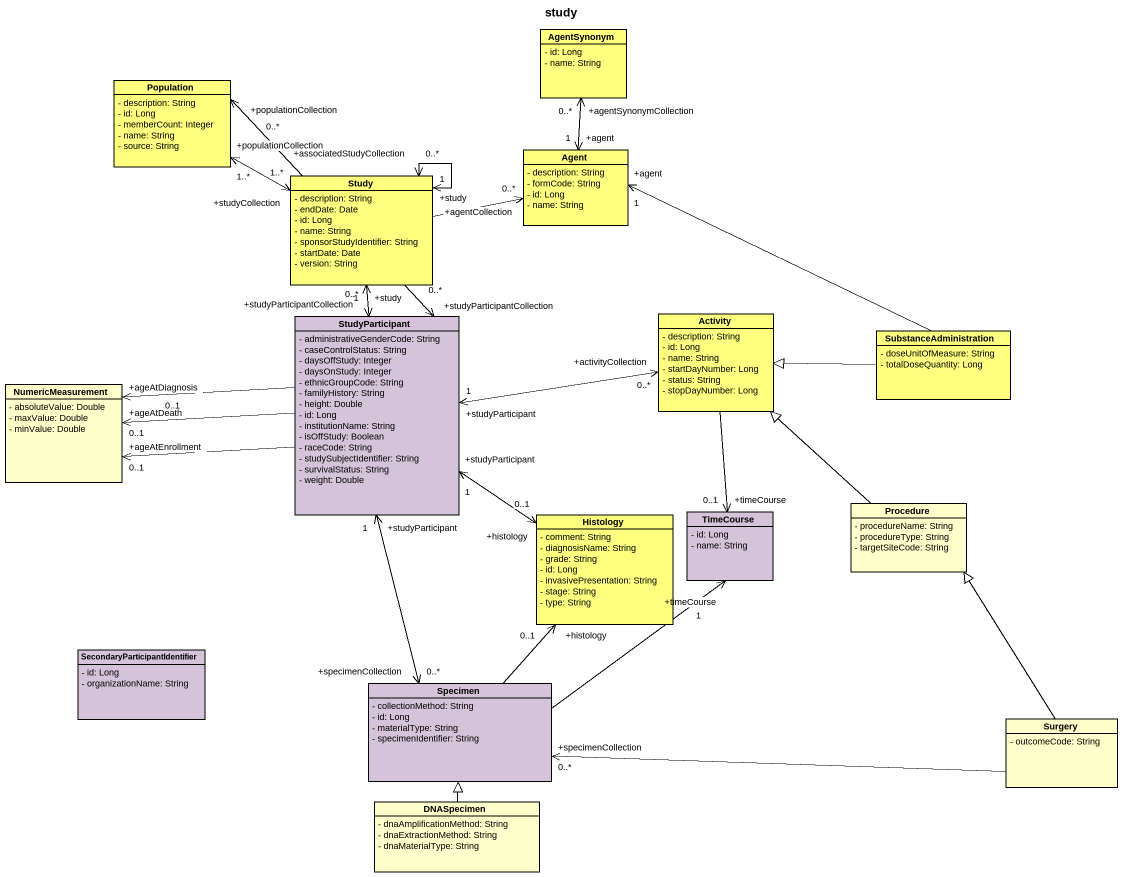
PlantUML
@startuml
title study
hide circle
hide empty members
skinparam classAttributeIconSize 0
class AgentSynonym #FFFF80 {
  - id: Long
  - name: String
}
class Population #FFFF80 {
  - description: String
  - id: Long
  - memberCount: Integer
  - name: String
  - source: String
}
class "Agent" as Agent_ #FFFF80 {
  - description: String
  - formCode: String
  - id: Long
  - name: String
}
class Study #FFFF80 {
  - description: String
  - endDate: Date
  - id: Long
  - name: String
  - sponsorStudyIdentifier: String
  - startDate: Date
  - version: String
}
class StudyParticipant #D4C3D9 {
  - administrativeGenderCode: String
  - caseControlStatus: String
  - daysOffStudy: Integer
  - daysOnStudy: Integer
  - ethnicGroupCode: String
  - familyHistory: String
  - height: Double
  - id: Long
  - institutionName: String
  - isOffStudy: Boolean
  - raceCode: String
  - studySubjectIdentifier: String
  - survivalStatus: String
  - weight: Double
}
class Activity #FFFF80 {
  - description: String
  - id: Long
  - name: String
  - startDayNumber: Long
  - status: String
  - stopDayNumber: Long
}
class SubstanceAdministration #FFFF80 {
  - doseUnitOfMeasure: String
  - totalDoseQuantity: Long
}
class NumericMeasurement {
  - absoluteValue: Double
  - maxValue: Double
  - minValue: Double
}
class Procedure {
  - procedureName: String
  - procedureType: String
  - targetSiteCode: String
}
class Histology #FFFF80 {
  - comment: String
  - diagnosisName: String
  - grade: String
  - id: Long
  - invasivePresentation: String
  - stage: String
  - type: String
}
class TimeCourse #D4C3D9 {
  - id: Long
  - name: String
}
class "SecondaryParticipantIdentifier" as SecondaryParticipantIdentifi #D4C3D9 {
  - id: Long
  - organizationName: String
}
class Specimen #D4C3D9 {
  - collectionMethod: String
  - id: Long
  - materialType: String
  - specimenIdentifier: String
}
class Surgery {
  - outcomeCode: String
}
class DNASpecimen {
  - dnaAmplificationMethod: String
  - dnaExtractionMethod: String
  - dnaMaterialType: String
}
Agent_ "+agent\n1" <-up-> "+agentSynonymCollection\n0..*" AgentSynonym
Agent_ "+agent\n1" <-right- SubstanceAdministration
Study "+studyCollection\n1..*" <-left-> "+populationCollection\n1..*" Population
Study -right-> "+agentCollection\n0..*" Agent_
Study "+study\n1" <--> "+associatedStudyCollection\n0..*" Study
Study "+study\n1" <--> "+studyParticipantCollection\n0..*" StudyParticipant
StudyParticipant "+studyParticipantCollection\n0..*" <-up-> "+populationCollection\n0..*" Population
StudyParticipant "+studyParticipant\n1" <-right-> "+activityCollection\n0..*" Activity
StudyParticipant -left-> "+ageAtEnrollment\n0..1" NumericMeasurement
StudyParticipant -left-> "+ageAtDeath\n0..1" NumericMeasurement
StudyParticipant -left-> "+ageAtDiagnosis\n0..1" NumericMeasurement
StudyParticipant "+studyParticipant\n1" <--> "+histology\n0..1" Histology
StudyParticipant "+studyParticipant\n1" <--> "+specimenCollection\n0..*" Specimen
Activity --> "+timeCourse\n0..1" TimeCourse
SubstanceAdministration -left-|> Activity
Procedure -up-|> Activity
Specimen -up-> "+histology\n0..1" Histology
Specimen -up-> "+timeCourse\n1" TimeCourse
Surgery -up-|> Procedure
Surgery -left-> "+specimenCollection\n0..*" Specimen
DNASpecimen -up-|> Specimen
@enduml
